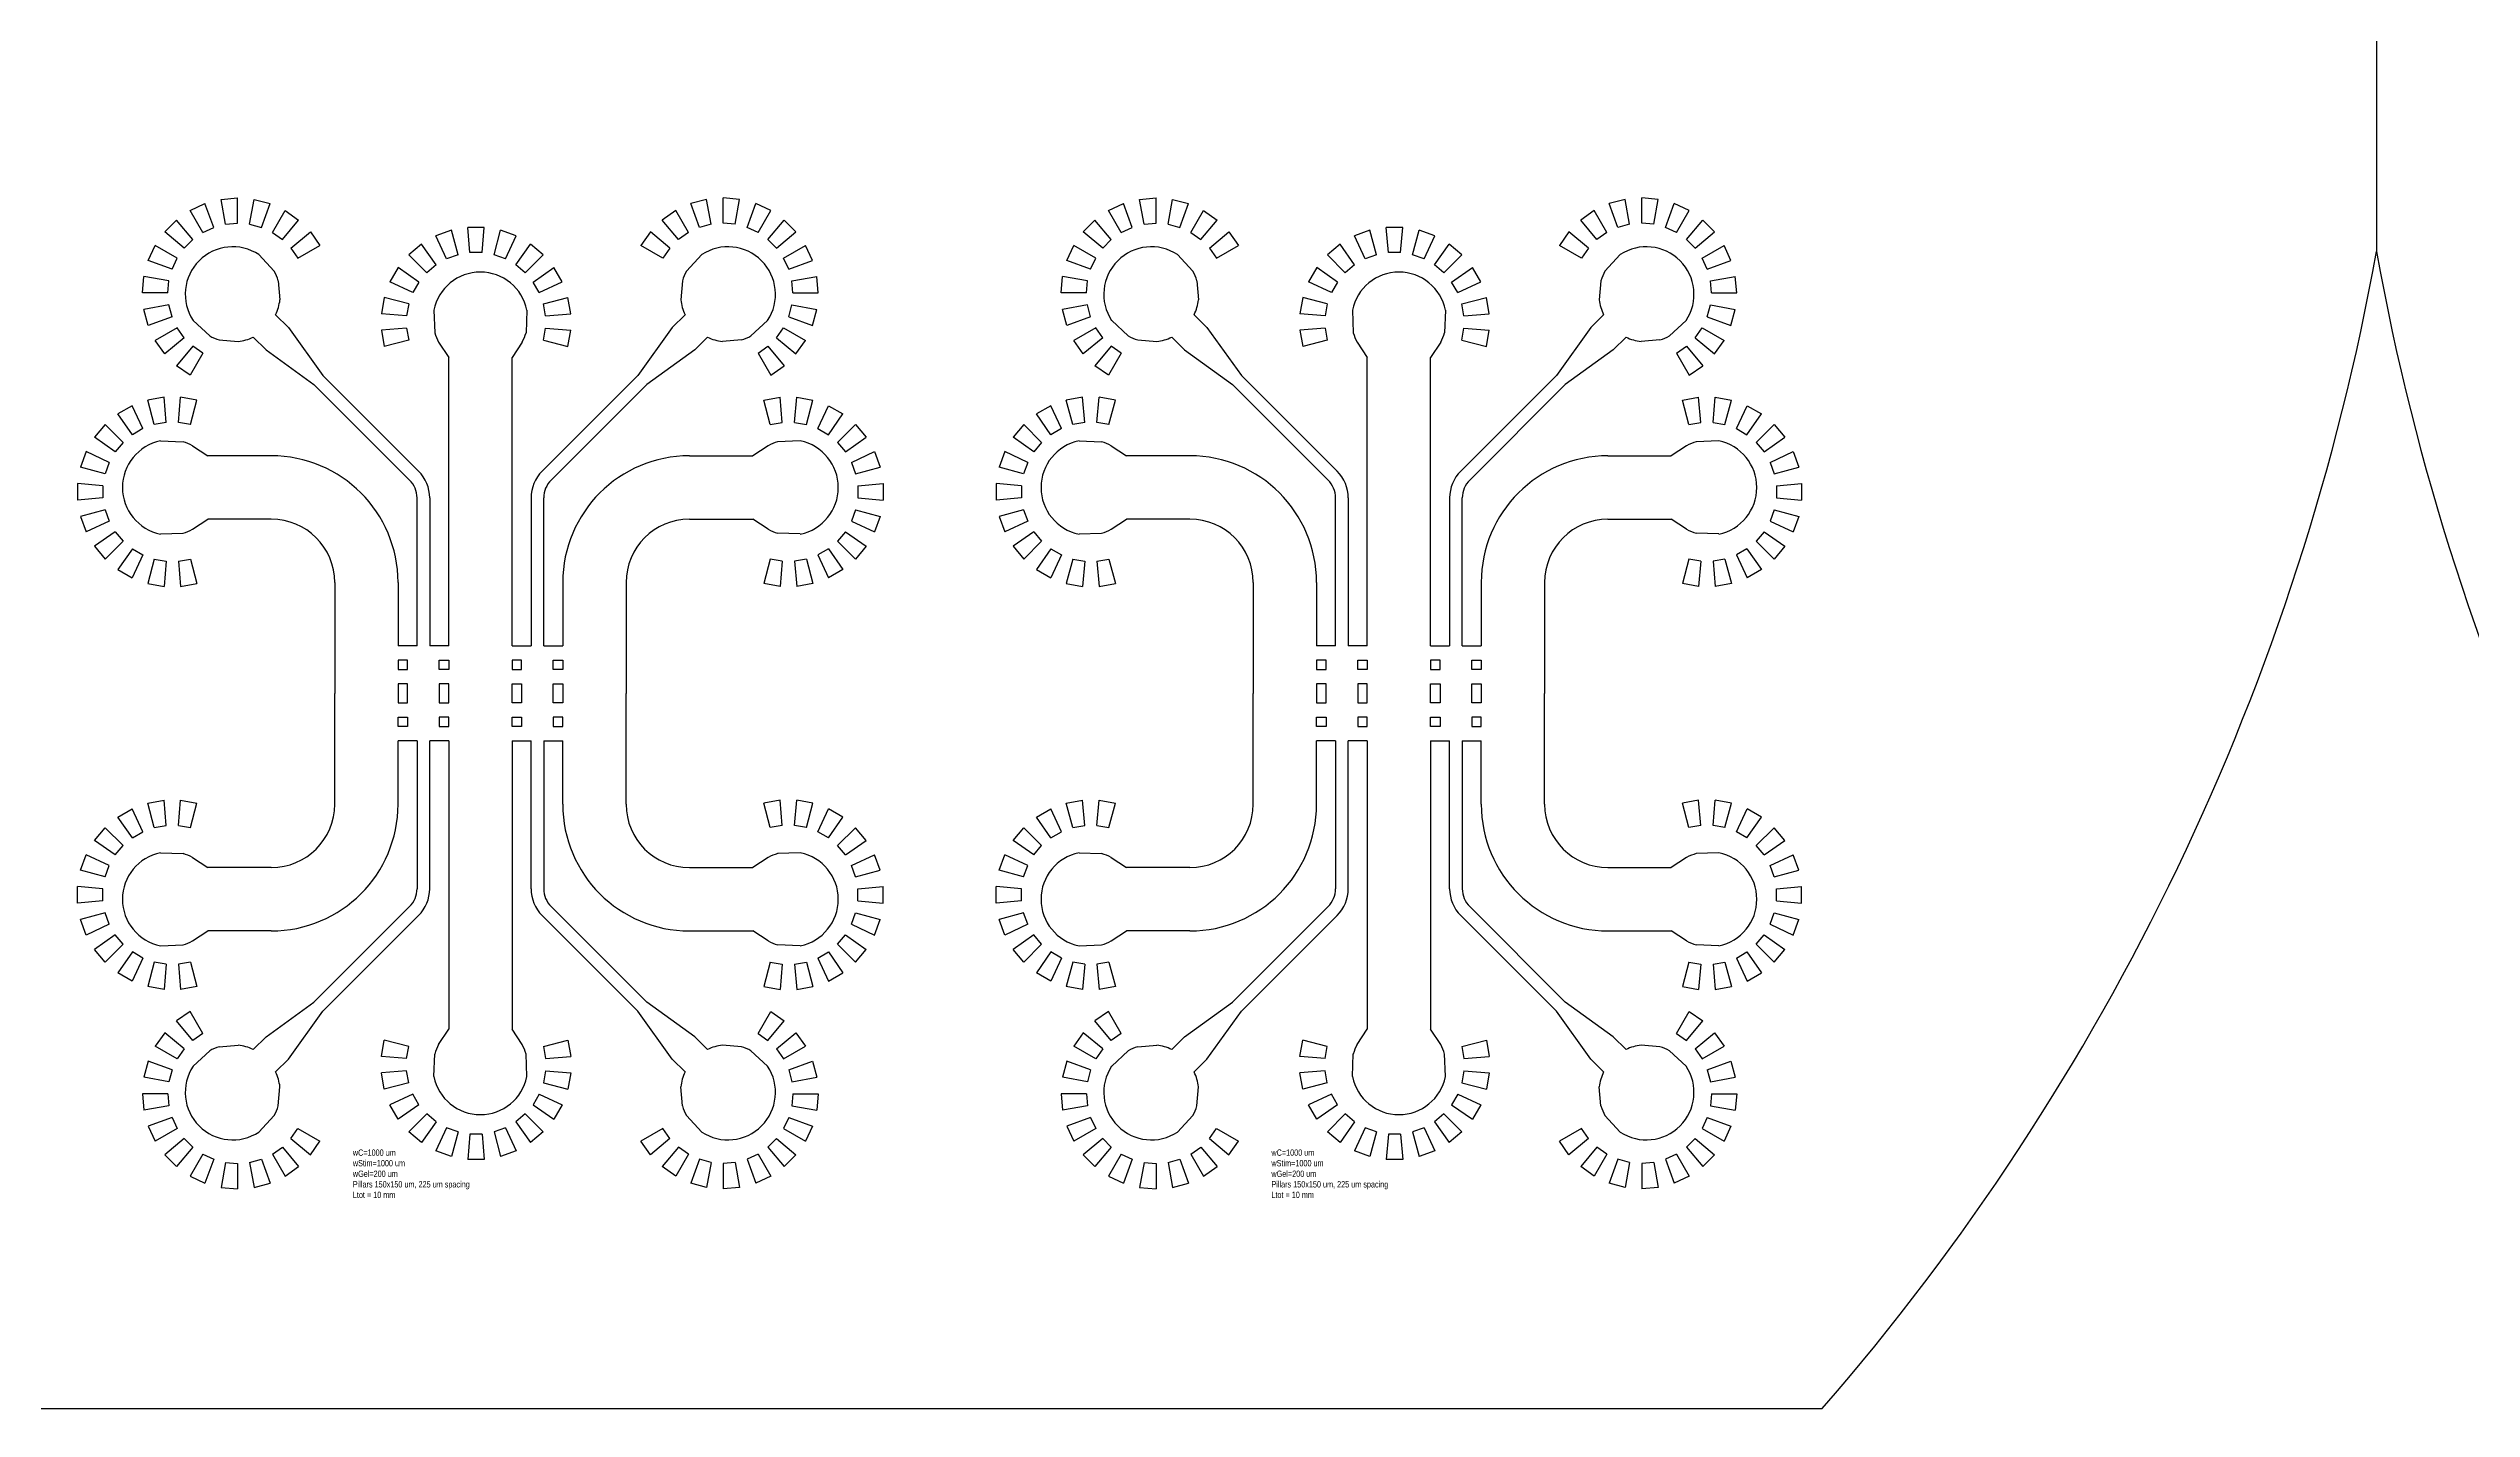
# Model space of a CAD drawing. Extents: x 5000 to 155000, y 156735 to 206735.
# Drawn here: x 43250 to 81500, y 156735 to 178206 of the extents above; entities that cross this region are included whole.
import ezdxf

# ---------------------------------------------------------------- set-up
doc = ezdxf.new("R2010")
doc.units = 0
doc.layers.get('0').update_dxf_attribs({"linetype": 'CONTINUOUS'})
doc.styles.get("Standard").update_dxf_attribs({"font": 'txt', "width": 0.75})

# ---------------------------------------------------------------- blocks, each defined once
blk = doc.blocks.new('CellMigration_Flush_WC1000umWS1000umWG200umPillarSp225um')
for p, q in [((-3427, 18780), (-3191, 18890)), ((-3227, 18433), (-3427, 18780)), ((-3054, 18514), (-3191, 18890)), ((-2938, 18958), (-2677, 18981)), ((-2868, 18564), (-2938, 18958)), ((-2677, 18581), (-2677, 18981)), ((-2486, 18564), (-2417, 18958)), ((-2417, 18958), (-2164, 18890)), ((-2301, 18514), (-2164, 18890)), ((-2127, 18433), (-1927, 18780)), ((-1927, 18780), (-1713, 18630)), ((4239, 18780), (4025, 18630)), ((4439, 18433), (4239, 18780)), ((4728, 18958), (4476, 18890)), ((4613, 18514), (4476, 18890)), ((4798, 18564), (4728, 18958)), ((4989, 18581), (4989, 18981)), ((5249, 18958), (4989, 18981)), ((5180, 18564), (5249, 18958)), ((5365, 18514), (5502, 18890)), ((5739, 18780), (5502, 18890)), ((5539, 18433), (5739, 18780)), ((-3827, 18445), (-3642, 18630)), ((-3520, 18188), (-3827, 18445)), ((-3385, 18323), (-3642, 18630)), ((-3227, 18433), (-3054, 18514)), ((-2868, 18564), (-2677, 18581)), ((-2486, 18564), (-2301, 18514)), ((-2127, 18433), (-1970, 18323)), ((-1970, 18323), (-1713, 18630)), ((-1835, 18188), (-1528, 18445)), ((-1528, 18445), (-1378, 18231)), ((699, 18470), (453, 18381)), ((622, 18018), (453, 18381)), ((803, 18084), (699, 18470)), ((991, 18117), (957, 18516)), ((1218, 18516), (957, 18516)), ((1183, 18117), (1218, 18516)), ((1372, 18084), (1476, 18470)), ((1721, 18381), (1476, 18470)), ((1552, 18018), (1721, 18381)), ((3840, 18445), (3690, 18231)), ((4146, 18188), (3840, 18445)), ((4282, 18323), (4025, 18630)), ((4439, 18433), (4282, 18323)), ((4798, 18564), (4613, 18514)), ((5180, 18564), (4989, 18581)), ((5539, 18433), (5365, 18514)), ((5696, 18323), (5953, 18630)), ((5832, 18188), (6138, 18445)), ((6138, 18445), (5953, 18630)), ((-4087, 17994), (-3977, 18231)), ((-3711, 17857), (-4087, 17994)), ((-3630, 18031), (-3977, 18231)), ((-3711, 17857), (-3630, 18031)), ((-3520, 18188), (-3385, 18323)), ((-2339, 18085), (-2097, 17823)), ((-1835, 18188), (-1725, 18031)), ((-1725, 18031), (-1378, 18231)), ((227, 18250), (27, 18082)), ((309, 17799), (27, 18082)), ((456, 17923), (227, 18250)), ((803, 18084), (622, 18018)), ((1183, 18117), (991, 18117)), ((1552, 18018), (1372, 18084)), ((1718, 17923), (1948, 18250)), ((1865, 17799), (2148, 18082)), ((2148, 18082), (1948, 18250)), ((4036, 18031), (3690, 18231)), ((4146, 18188), (4036, 18031)), ((4651, 18085), (4408, 17823)), ((5832, 18188), (5696, 18323)), ((5942, 18031), (6288, 18231)), ((6023, 17857), (5942, 18031)), ((6023, 17857), (6398, 17994)), ((6398, 17994), (6288, 18231)), ((-4177, 17481), (-4155, 17741)), ((-3761, 17672), (-4155, 17741)), ((-3777, 17481), (-3761, 17672)), ((-2034, 17672), (-2008, 17373)), ((-141, 17882), (-272, 17655)), ((90, 17486), (-272, 17655)), ((186, 17652), (-141, 17882)), ((186, 17652), (90, 17486)), ((456, 17923), (309, 17799)), ((1865, 17799), (1718, 17923)), ((1988, 17652), (2316, 17882)), ((2084, 17486), (1988, 17652)), ((2084, 17486), (2447, 17655)), ((2447, 17655), (2316, 17882)), ((4345, 17672), (4319, 17373)), ((6072, 17672), (6466, 17741)), ((6089, 17481), (6072, 17672)), ((6489, 17481), (6466, 17741)), ((-3777, 17481), (-4177, 17481)), ((-3761, 17290), (-4155, 17220)), ((-4087, 16968), (-4155, 17220)), ((-3711, 17105), (-3761, 17290)), ((-362, 17410), (-407, 17152)), ((25, 17306), (-362, 17410)), ((25, 17306), (-9, 17117)), ((2150, 17306), (2536, 17410)), ((2183, 17117), (2150, 17306)), ((2582, 17152), (2536, 17410)), ((6023, 17105), (6072, 17290)), ((6072, 17290), (6466, 17220)), ((6089, 17481), (6489, 17481)), ((6398, 16968), (6466, 17220)), ((-3711, 17105), (-4087, 16968)), ((-3630, 16931), (-3977, 16731)), ((-3520, 16774), (-3630, 16931)), ((-3378, 17046), (-3117, 16803)), ((-2076, 17136), (-1874, 16934)), ((-1874, 16934), (-1329, 16177)), ((-9, 17117), (-407, 17152)), ((-9, 16926), (-407, 16891)), ((-407, 16891), (-362, 16633)), ((-9, 16926), (25, 16737)), ((421, 17209), (435, 16853)), ((1891, 17209), (1877, 16853)), ((2150, 16737), (2183, 16926)), ((2183, 17117), (2582, 17152)), ((2183, 16926), (2582, 16891)), ((2536, 16633), (2582, 16891)), ((4186, 16934), (3641, 16177)), ((4387, 17136), (4186, 16934)), ((5690, 17046), (5428, 16803)), ((5832, 16774), (5942, 16931)), ((5942, 16931), (6288, 16731)), ((6023, 17105), (6398, 16968)), ((-3827, 16517), (-3977, 16731)), ((-3520, 16774), (-3827, 16517)), ((-3385, 16638), (-3642, 16332)), ((-3227, 16528), (-3427, 16182)), ((-3227, 16528), (-3385, 16638)), ((-2966, 16740), (-2667, 16714)), ((-2429, 16782), (-2228, 16581)), ((-2228, 16581), (-1471, 16036)), ((25, 16737), (-362, 16633)), ((497, 16701), (656, 16459)), ((656, 11909), (656, 16459)), ((1815, 16701), (1656, 16459)), ((1656, 11909), (1656, 16459)), ((2150, 16737), (2536, 16633)), ((4539, 16581), (3782, 16036)), ((4741, 16782), (4539, 16581)), ((5277, 16740), (4978, 16714)), ((5539, 16528), (5696, 16638)), ((5539, 16528), (5739, 16182)), ((5696, 16638), (5953, 16332)), ((5832, 16774), (6138, 16517)), ((6138, 16517), (6288, 16731)), ((-3427, 16182), (-3642, 16332)), ((180, 14668), (-1329, 16177)), ((2131, 14668), (3641, 16177)), ((5739, 16182), (5953, 16332)), ((-4340, 15700), (-4567, 15570)), ((-4171, 15338), (-4340, 15700)), ((-3837, 15835), (-4095, 15790)), ((-3991, 15403), (-4095, 15790)), ((-3802, 15437), (-3837, 15835)), ((-3611, 15437), (-3576, 15835)), ((-3318, 15790), (-3576, 15835)), ((-3422, 15403), (-3318, 15790)), ((-1471, 16036), (39, 14527)), ((3782, 16036), (2273, 14527)), ((5630, 15790), (5887, 15835)), ((5733, 15403), (5630, 15790)), ((5922, 15437), (5887, 15835)), ((6114, 15437), (6149, 15835)), ((6149, 15835), (6406, 15790)), ((6302, 15403), (6406, 15790)), ((6483, 15338), (6652, 15700)), ((6652, 15700), (6878, 15570)), ((-4767, 15402), (-4935, 15201)), ((-4484, 15119), (-4767, 15402)), ((-4337, 15242), (-4567, 15570)), ((-4171, 15338), (-4337, 15242)), ((-3802, 15437), (-3991, 15403)), ((-3422, 15403), (-3611, 15437)), ((5733, 15403), (5922, 15437)), ((6114, 15437), (6302, 15403)), ((6483, 15338), (6649, 15242)), ((6649, 15242), (6878, 15570)), ((6796, 15119), (7078, 15402)), ((7078, 15402), (7247, 15201)), ((-5066, 14975), (-5155, 14729)), ((-4703, 14806), (-5066, 14975)), ((-4607, 14972), (-4935, 15201)), ((-4484, 15119), (-4607, 14972)), ((-3894, 15144), (-3538, 15130)), ((-3386, 15068), (-3144, 14909)), ((5698, 15068), (5456, 14909)), ((6206, 15144), (5849, 15130)), ((6796, 15119), (6919, 14972)), ((6919, 14972), (7247, 15201)), ((7015, 14806), (7377, 14975)), ((7377, 14975), (7467, 14729)), ((-4769, 14626), (-5155, 14729)), ((-4703, 14806), (-4769, 14626)), ((-3144, 14909), (-3144, 14909)), ((-2144, 14909), (-3144, 14909)), ((4456, 14909), (5456, 14909)), ((5456, 14909), (5456, 14909)), ((7015, 14806), (7080, 14626)), ((7080, 14626), (7467, 14729)), ((-5201, 14472), (-5201, 14210)), ((-4802, 14437), (-5201, 14472)), ((-4802, 14245), (-5201, 14210)), ((-4802, 14437), (-4802, 14245)), ((156, 11909), (156, 14244)), ((356, 14244), (356, 11909)), ((1956, 14244), (1956, 11909)), ((2156, 11909), (2156, 14244)), ((7114, 14437), (7512, 14472)), ((7114, 14437), (7114, 14245)), ((7114, 14245), (7512, 14210)), ((7512, 14472), (7512, 14210)), ((-4769, 14056), (-5155, 13953)), ((-5155, 13953), (-5066, 13707)), ((-4703, 13876), (-5066, 13707)), ((-4769, 14056), (-4703, 13876)), ((-3386, 13750), (-3144, 13909)), ((-3144, 13909), (-3144, 13909)), ((-2144, 13909), (-3144, 13909)), ((4456, 13909), (5456, 13909)), ((5456, 13909), (5456, 13909)), ((5698, 13750), (5456, 13909)), ((7080, 14056), (7015, 13876)), ((7015, 13876), (7377, 13707)), ((7080, 14056), (7467, 13953)), ((7467, 13953), (7377, 13707)), ((-4607, 13710), (-4935, 13481)), ((-4935, 13481), (-4767, 13280)), ((-4484, 13563), (-4767, 13280)), ((-4607, 13710), (-4484, 13563)), ((-4337, 13440), (-4567, 13112)), ((-4337, 13440), (-4171, 13344)), ((-3894, 13675), (-3538, 13688)), ((6206, 13675), (5849, 13688)), ((6649, 13440), (6483, 13344)), ((6649, 13440), (6878, 13112)), ((6919, 13710), (6796, 13563)), ((6796, 13563), (7078, 13280)), ((6919, 13710), (7247, 13481)), ((7247, 13481), (7078, 13280)), ((-4567, 13112), (-4340, 12982)), ((-4171, 13344), (-4340, 12982)), ((-3991, 13278), (-4095, 12892)), ((-3991, 13278), (-3802, 13245)), ((-3802, 13245), (-3837, 12847)), ((-3611, 13245), (-3422, 13278)), ((-3611, 13245), (-3576, 12847)), ((-3422, 13278), (-3318, 12892)), ((5733, 13278), (5630, 12892)), ((5922, 13245), (5733, 13278)), ((5922, 13245), (5887, 12847)), ((6302, 13278), (6114, 13245)), ((6114, 13245), (6149, 12847)), ((6302, 13278), (6406, 12892)), ((6483, 13344), (6652, 12982)), ((6878, 13112), (6652, 12982)), ((-4095, 12892), (-3837, 12847)), ((-3576, 12847), (-3318, 12892)), ((-1144, 12909), (-1144, 11159)), ((-144, 12909), (-144, 11909)), ((2456, 12909), (2456, 11909)), ((3456, 12909), (3456, 11159)), ((5887, 12847), (5630, 12892)), ((6406, 12892), (6149, 12847)), ((156, 11909), (-144, 11909)), ((-144, 11909), (-144, 11909)), ((656, 11909), (356, 11909)), ((1656, 11909), (1956, 11909)), ((2156, 11909), (2456, 11909)), ((2456, 11909), (2456, 11909)), ((-144, 11684), (-144, 11534)), ((6, 11684), (-144, 11684)), ((-144, 11534), (6, 11534)), ((6, 11534), (6, 11684)), ((506, 11534), (506, 11684)), ((506, 11684), (656, 11684)), ((656, 11534), (506, 11534)), ((656, 11684), (656, 11534)), ((1656, 11684), (1656, 11534)), ((1806, 11684), (1656, 11684)), ((1656, 11534), (1806, 11534)), ((1806, 11534), (1806, 11684)), ((2306, 11534), (2306, 11684)), ((2306, 11684), (2456, 11684)), ((2456, 11534), (2306, 11534)), ((2456, 11684), (2456, 11534)), ((-1144, 9409), (-1144, 11159)), ((6, 11309), (-144, 11309)), ((-144, 11309), (-144, 11009)), ((6, 11009), (6, 11309)), ((656, 11309), (506, 11309)), ((506, 11309), (506, 11009)), ((656, 11009), (656, 11309)), ((1656, 11009), (1656, 11309)), ((1656, 11309), (1806, 11309)), ((1806, 11309), (1806, 11009)), ((2306, 11009), (2306, 11309)), ((2306, 11309), (2456, 11309)), ((2456, 11309), (2456, 11009)), ((3456, 9409), (3456, 11159)), ((-144, 11009), (6, 11009)), ((-144, 10634), (-144, 10784)), ((-144, 10784), (6, 10784)), ((6, 10784), (6, 10634)), ((506, 11009), (656, 11009)), ((656, 10784), (506, 10784)), ((506, 10784), (506, 10634)), ((656, 10634), (656, 10784)), ((1806, 11009), (1656, 11009)), ((1656, 10634), (1656, 10784)), ((1656, 10784), (1806, 10784)), ((1806, 10784), (1806, 10634)), ((2456, 11009), (2306, 11009)), ((2456, 10784), (2306, 10784)), ((2306, 10784), (2306, 10634)), ((2456, 10634), (2456, 10784)), ((6, 10634), (-144, 10634)), ((156, 10409), (-144, 10409)), ((-144, 10409), (-144, 10409)), ((-144, 9409), (-144, 10409)), ((156, 10409), (156, 8075)), ((656, 10409), (356, 10409)), ((356, 8075), (356, 10409)), ((506, 10634), (656, 10634)), ((656, 10409), (656, 5859)), ((1806, 10634), (1656, 10634)), ((1656, 10409), (1656, 5859)), ((1656, 10409), (1956, 10409)), ((1956, 8075), (1956, 10409)), ((2156, 10409), (2456, 10409)), ((2156, 10409), (2156, 8075)), ((2306, 10634), (2456, 10634)), ((2456, 10409), (2456, 10409)), ((2456, 9409), (2456, 10409)), ((-4567, 9207), (-4340, 9337)), ((-4337, 8879), (-4567, 9207)), ((-4171, 8975), (-4340, 9337)), ((-4095, 9427), (-3837, 9472)), ((-3991, 9040), (-4095, 9427)), ((-3802, 9074), (-3837, 9472)), ((-3611, 9074), (-3576, 9472)), ((-3576, 9472), (-3318, 9427)), ((-3422, 9040), (-3318, 9427)), ((5887, 9472), (5630, 9427)), ((5733, 9040), (5630, 9427)), ((5922, 9074), (5887, 9472)), ((6114, 9074), (6149, 9472)), ((6406, 9427), (6149, 9472)), ((6302, 9040), (6406, 9427)), ((6483, 8975), (6652, 9337)), ((6649, 8879), (6878, 9207)), ((6878, 9207), (6652, 9337)), ((-4935, 8838), (-4767, 9038)), ((-4607, 8609), (-4935, 8838)), ((-4484, 8756), (-4767, 9038)), ((-4337, 8879), (-4171, 8975)), ((-3991, 9040), (-3802, 9074)), ((-3611, 9074), (-3422, 9040)), ((5922, 9074), (5733, 9040)), ((6302, 9040), (6114, 9074)), ((6649, 8879), (6483, 8975)), ((6796, 8756), (7078, 9038)), ((6919, 8609), (7247, 8838)), ((7247, 8838), (7078, 9038)), ((-5155, 8366), (-5066, 8612)), ((-4703, 8443), (-5066, 8612)), ((-4769, 8262), (-4703, 8443)), ((-4607, 8609), (-4484, 8756)), ((-3894, 8644), (-3538, 8630)), ((-3386, 8568), (-3144, 8409)), ((5698, 8568), (5456, 8409)), ((6206, 8644), (5849, 8630)), ((6919, 8609), (6796, 8756)), ((7015, 8443), (7377, 8612)), ((7080, 8262), (7015, 8443)), ((7467, 8366), (7377, 8612)), ((-4802, 8074), (-5201, 8109)), ((-5201, 7847), (-5201, 8109)), ((-4769, 8262), (-5155, 8366)), ((-4802, 7882), (-4802, 8074)), ((-3144, 8409), (-3144, 8409)), ((-2144, 8409), (-3144, 8409)), ((4456, 8409), (5456, 8409)), ((5456, 8409), (5456, 8409)), ((7080, 8262), (7467, 8366)), ((7114, 8074), (7512, 8109)), ((7114, 7882), (7114, 8074)), ((7512, 7847), (7512, 8109)), ((-4802, 7882), (-5201, 7847)), ((-4769, 7693), (-5155, 7590)), ((-4703, 7513), (-4769, 7693)), ((-1471, 6283), (39, 7792)), ((180, 7651), (-1329, 6142)), ((2131, 7651), (3641, 6142)), ((3782, 6283), (2273, 7792)), ((7015, 7513), (7080, 7693)), ((7080, 7693), (7467, 7590)), ((7114, 7882), (7512, 7847)), ((-5066, 7344), (-5155, 7590)), ((-4703, 7513), (-5066, 7344)), ((-4607, 7347), (-4935, 7117)), ((-4484, 7200), (-4607, 7347)), ((-3386, 7250), (-3144, 7409)), ((-3144, 7409), (-3144, 7409)), ((-2144, 7409), (-3144, 7409)), ((4456, 7409), (5456, 7409)), ((5456, 7409), (5456, 7409)), ((5698, 7250), (5456, 7409)), ((6796, 7200), (6919, 7347)), ((6919, 7347), (7247, 7117)), ((7015, 7513), (7377, 7344)), ((7377, 7344), (7467, 7590)), ((-4767, 6917), (-4935, 7117)), ((-4484, 7200), (-4767, 6917)), ((-4337, 7077), (-4567, 6749)), ((-4171, 6981), (-4340, 6618)), ((-4171, 6981), (-4337, 7077)), ((-3991, 6915), (-4095, 6529)), ((-3802, 6882), (-3991, 6915)), ((-3894, 7175), (-3538, 7188)), ((-3422, 6915), (-3611, 6882)), ((-3422, 6915), (-3318, 6529)), ((5733, 6915), (5630, 6529)), ((5733, 6915), (5922, 6882)), ((6206, 7175), (5849, 7188)), ((6114, 6882), (6302, 6915)), ((6302, 6915), (6406, 6529)), ((6483, 6981), (6649, 7077)), ((6483, 6981), (6652, 6618)), ((6649, 7077), (6878, 6749)), ((6796, 7200), (7078, 6917)), ((7078, 6917), (7247, 7117)), ((-4340, 6618), (-4567, 6749)), ((-3837, 6483), (-4095, 6529)), ((-3802, 6882), (-3837, 6483)), ((-3611, 6882), (-3576, 6483)), ((-3318, 6529), (-3576, 6483)), ((5630, 6529), (5887, 6483)), ((5922, 6882), (5887, 6483)), ((6114, 6882), (6149, 6483)), ((6149, 6483), (6406, 6529)), ((6652, 6618), (6878, 6749)), ((-3427, 6137), (-3642, 5987)), ((-3227, 5791), (-3427, 6137)), ((-2228, 5738), (-1471, 6283)), ((-1874, 5385), (-1329, 6142)), ((4186, 5385), (3641, 6142)), ((4539, 5738), (3782, 6283)), ((5539, 5791), (5739, 6137)), ((5739, 6137), (5953, 5987)), ((-3827, 5802), (-3977, 5588)), ((-3520, 5545), (-3827, 5802)), ((-3385, 5681), (-3642, 5987)), ((-3227, 5791), (-3385, 5681)), ((-2429, 5536), (-2228, 5738)), ((497, 5617), (656, 5859)), ((1815, 5617), (1656, 5859)), ((4741, 5536), (4539, 5738)), ((5539, 5791), (5696, 5681)), ((5696, 5681), (5953, 5987)), ((5832, 5545), (6138, 5802)), ((6138, 5802), (6288, 5588)), ((-3630, 5388), (-3977, 5588)), ((-3520, 5545), (-3630, 5388)), ((-3378, 5273), (-3117, 5515)), ((-2966, 5579), (-2667, 5605)), ((-2076, 5183), (-1874, 5385)), ((-407, 5428), (-362, 5686)), ((-9, 5393), (-407, 5428)), ((25, 5582), (-362, 5686)), ((-9, 5393), (25, 5582)), ((421, 5109), (435, 5466)), ((1891, 5109), (1877, 5466)), ((2150, 5582), (2536, 5686)), ((2150, 5582), (2183, 5393)), ((2183, 5393), (2582, 5428)), ((2536, 5686), (2582, 5428)), ((4387, 5183), (4186, 5385)), ((5277, 5579), (4978, 5605)), ((5690, 5273), (5428, 5515)), ((5832, 5545), (5942, 5388)), ((5942, 5388), (6288, 5588)), ((-4087, 5351), (-4155, 5098)), ((-3761, 5029), (-4155, 5098)), ((-3711, 5214), (-4087, 5351)), ((-3711, 5214), (-3761, 5029)), ((-9, 5201), (-407, 5167)), ((-362, 4909), (-407, 5167)), ((25, 5013), (-362, 4909)), ((25, 5013), (-9, 5201)), ((2183, 5201), (2150, 5013)), ((2150, 5013), (2536, 4909)), ((2183, 5201), (2582, 5167)), ((2582, 5167), (2536, 4909)), ((6023, 5214), (6398, 5351)), ((6023, 5214), (6072, 5029)), ((6072, 5029), (6466, 5098)), ((6398, 5351), (6466, 5098)), ((-4177, 4838), (-4155, 4578)), ((-3777, 4838), (-4177, 4838)), ((-3761, 4647), (-4155, 4578)), ((-3777, 4838), (-3761, 4647)), ((-2034, 4647), (-2008, 4945)), ((90, 4832), (-272, 4663)), ((-141, 4437), (-272, 4663)), ((186, 4666), (-141, 4437)), ((186, 4666), (90, 4832)), ((2084, 4832), (1988, 4666)), ((1988, 4666), (2316, 4437)), ((2084, 4832), (2447, 4663)), ((2447, 4663), (2316, 4437)), ((4345, 4647), (4319, 4945)), ((6089, 4838), (6072, 4647)), ((6072, 4647), (6466, 4578)), ((6089, 4838), (6489, 4838)), ((6489, 4838), (6466, 4578)), ((-3711, 4462), (-4087, 4325)), ((-4087, 4325), (-3977, 4088)), ((-3630, 4288), (-3977, 4088)), ((-3711, 4462), (-3630, 4288)), ((-2339, 4234), (-2097, 4496)), ((-1835, 4131), (-1725, 4288)), ((-1725, 4288), (-1378, 4088)), ((309, 4519), (27, 4237)), ((227, 4069), (27, 4237)), ((456, 4396), (227, 4069)), ((456, 4396), (309, 4519)), ((622, 4300), (453, 3938)), ((803, 4235), (622, 4300)), ((803, 4235), (699, 3848)), ((1552, 4300), (1372, 4235)), ((1372, 4235), (1476, 3848)), ((1552, 4300), (1721, 3938)), ((1865, 4519), (1718, 4396)), ((1718, 4396), (1948, 4069)), ((1865, 4519), (2148, 4237)), ((2148, 4237), (1948, 4069)), ((4036, 4288), (3690, 4088)), ((4146, 4131), (4036, 4288)), ((4651, 4234), (4408, 4496)), ((6023, 4462), (5942, 4288)), ((5942, 4288), (6288, 4088)), ((6023, 4462), (6398, 4325)), ((6398, 4325), (6288, 4088)), ((-3520, 4131), (-3827, 3874)), ((-3827, 3874), (-3642, 3689)), ((-3385, 3995), (-3642, 3689)), ((-3520, 4131), (-3385, 3995)), ((-3227, 3885), (-3427, 3539)), ((-3227, 3885), (-3054, 3804)), ((-2127, 3885), (-1970, 3995)), ((-2127, 3885), (-1927, 3539)), ((-1970, 3995), (-1713, 3689)), ((-1835, 4131), (-1528, 3874)), ((-1528, 3874), (-1378, 4088)), ((699, 3848), (453, 3938)), ((991, 4201), (957, 3803)), ((1183, 4201), (991, 4201)), ((1183, 4201), (1218, 3803)), ((1721, 3938), (1476, 3848)), ((3840, 3874), (3690, 4088)), ((4146, 4131), (3840, 3874)), ((4282, 3995), (4025, 3689)), ((4439, 3885), (4239, 3539)), ((4439, 3885), (4282, 3995)), ((5539, 3885), (5365, 3804)), ((5539, 3885), (5739, 3539)), ((5832, 4131), (5696, 3995)), ((5696, 3995), (5953, 3689)), ((5832, 4131), (6138, 3874)), ((6138, 3874), (5953, 3689)), ((-3427, 3539), (-3191, 3428)), ((-3054, 3804), (-3191, 3428)), ((-2868, 3755), (-2938, 3361)), ((-2868, 3755), (-2677, 3738)), ((-2677, 3738), (-2677, 3338)), ((-2486, 3755), (-2301, 3804)), ((-2486, 3755), (-2417, 3361)), ((-2301, 3804), (-2164, 3428)), ((-1927, 3539), (-1713, 3689)), ((1218, 3803), (957, 3803)), ((4239, 3539), (4025, 3689)), ((4613, 3804), (4476, 3428)), ((4798, 3755), (4613, 3804)), ((4798, 3755), (4728, 3361)), ((5180, 3755), (4989, 3738)), ((4989, 3738), (4989, 3338)), ((5180, 3755), (5249, 3361)), ((5365, 3804), (5502, 3428)), ((5739, 3539), (5502, 3428)), ((-2938, 3361), (-2677, 3338)), ((-2417, 3361), (-2164, 3428)), ((4728, 3361), (4476, 3428)), ((5249, 3361), (4989, 3338))]:
    blk.add_line(p, q)
for centre, radius, start, end in [((-2753, 17459), 750, 56.537, 213.463), ((5064, 17459), 750, 326.537, 123.463), ((-2753, 17459), 750, 16.4986, 29.0272), ((1156, 17059), 750, 11.537, 168.463), ((5064, 17459), 750, 150.9728, 163.5014), ((-2753, 17459), 750, 334.4712, 353.4246), ((5064, 17459), 750, 186.5754, 205.5288), ((1156, 17059), 750, 195.9728, 208.5014), ((1156, 17059), 750, 331.4986, 344.0272), ((-2753, 17459), 750, 240.9728, 253.5014), ((-2753, 17459), 750, 276.5754, 295.5288), ((5064, 17459), 750, 244.4712, 263.4246), ((5064, 17459), 750, 286.4986, 299.0272), ((-3744, 14409), 750, 101.537, 258.463), ((-3744, 14409), 750, 61.4986, 74.0272), ((6056, 14409), 750, 105.9728, 118.5014), ((6056, 14409), 750, 281.537, 78.463), ((-2144, 12909), 2000, 0, 90), ((-244, 14244), 600, 0, 45), ((2556, 14244), 600, 135, 180), ((4456, 12909), 2000, 90, 180), ((-244, 14244), 400, 0, 45), ((2556, 14244), 400, 135, 180), ((-2144, 12909), 1000, 0, 90), ((4456, 12909), 1000, 90, 180), ((-3744, 14409), 750, 285.9728, 298.5014), ((6056, 14409), 750, 241.4986, 254.0272), ((-2144, 9409), 1000, 270, 0), ((-2144, 9409), 2000, 270, 0), ((4456, 9409), 2000, 180, 270), ((4456, 9409), 1000, 180, 270), ((-3744, 7909), 750, 101.537, 258.463), ((-3744, 7909), 750, 61.4986, 74.0272), ((6056, 7909), 750, 105.9728, 118.5014), ((6056, 7909), 750, 281.537, 78.463), ((-244, 8075), 400, 315, 0), ((-244, 8075), 600, 315, 0), ((2556, 8075), 600, 180, 225), ((2556, 8075), 400, 180, 225), ((-3744, 7909), 750, 285.9728, 298.5014), ((6056, 7909), 750, 241.4986, 254.0272), ((-2753, 4860), 750, 106.4986, 119.0272), ((-2753, 4860), 750, 64.4712, 83.4246), ((1156, 5259), 750, 151.4986, 164.0272), ((1156, 5259), 750, 15.9728, 28.5014), ((5064, 4860), 750, 96.5754, 115.5288), ((5064, 4860), 750, 60.9728, 73.5014), ((-2753, 4860), 750, 146.537, 303.463), ((-2753, 4860), 750, 6.5754, 25.5288), ((1156, 5259), 750, 191.537, 348.463), ((5064, 4860), 750, 154.4712, 173.4246), ((5064, 4860), 750, 236.537, 33.463), ((-2753, 4860), 750, 330.9728, 343.5014), ((5064, 4860), 750, 196.4986, 209.0272)]:
    blk.add_arc(centre, radius, start, end)
at = {"insert": (-857, 3959), "char_height": 100, "attachment_point": 1}
blk.add_mtext_dynamic_manual_height_columns('wC=1000 um\\PwStim=1000 um\\PwGel=200 um\\PPillars 150x150 um, 225 um spacing\\PLtot = 10 mm', width=2501.39, gutter_width=9943, heights=[0], dxfattribs=at)
blk = doc.blocks.new('*U28')
blk.add_blockref('CellMigration_Flush_WC1000umWS1000umWG200umPillarSp225um', (-1156, -11086))
blk = doc.blocks.new('*U29')
at = {"color": 0, "linetype": 'ByBlock', "lineweight": -2, "transparency": 16777216}
for p in [(29000, 0), (43500, 0)]:
    blk.add_blockref('*U28', p, dxfattribs=at)

msp = doc.modelspace()

# ---------------------------------------------------------------- linework, layer by layer
for p, q in [((80000, 188470), (80000, 175000)), ((80000, 188470), (80000, 175000)), ((13749, 156735), (71251, 156735))]:
    msp.add_line(p, q)
for centre, start, end in [((42500, 181735), 318.9917, 349.8183), ((117500, 181735), 190.1817, 221.0083)]:
    msp.add_arc(centre, 38100, start, end)

# ---------------------------------------------------------------- block references
msp.add_blockref('*U29', (21068, 167952))

doc.saveas('drawing.dxf')
